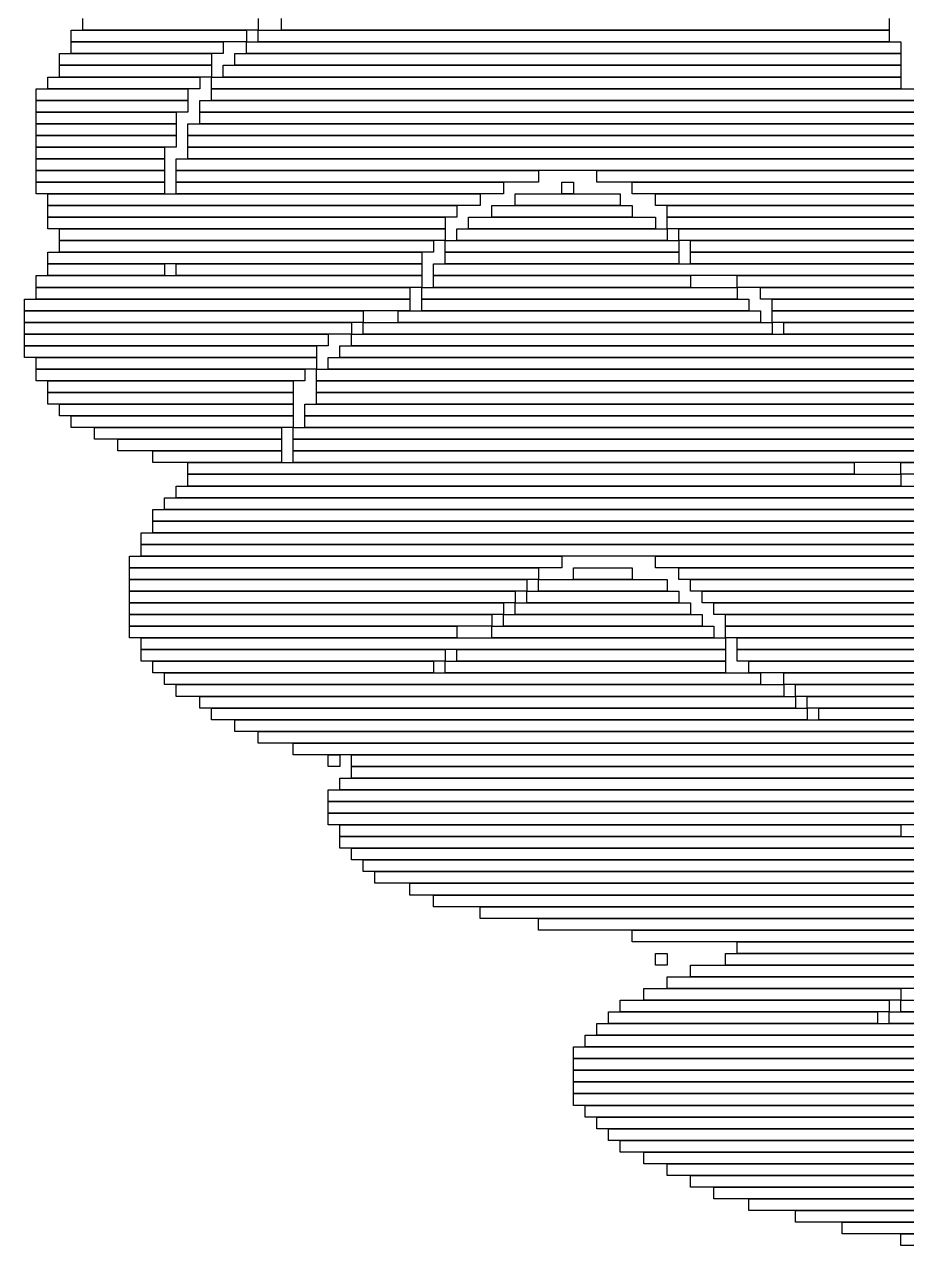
# Model space of a CAD drawing. Extents: x 294 to 729, y 311 to 714.
# Drawn here: x 304 to 379.5, y 348 to 452.5 of the extents above; entities that cross this region are included whole.
import ezdxf

# ---------------------------------------------------------------- set-up
doc = ezdxf.new("R2010")
doc.units = 0

msp = doc.modelspace()

# ---------------------------------------------------------------- linework, layer by layer
for p, q in [((309, 452), (309, 453)), ((324, 453), (324, 452)), ((326, 452), (326, 453)), ((378, 453), (378, 452)), ((308, 452), (323, 452)), ((308, 451), (308, 452)), ((324, 452), (309, 452)), ((323, 452), (323, 451)), ((324, 452), (378, 452)), ((324, 451), (324, 452)), ((378, 452), (326, 452)), ((378, 452), (378, 451)), ((323, 451), (308, 451)), ((308, 451), (321, 451)), ((308, 450), (308, 451)), ((321, 451), (321, 450)), ((323, 451), (379, 451)), ((323, 450), (323, 451)), ((378, 451), (324, 451)), ((379, 451), (379, 450)), ((307, 450), (320, 450)), ((307, 449), (307, 450)), ((321, 450), (308, 450)), ((320, 450), (320, 449)), ((322, 450), (379, 450)), ((322, 449), (322, 450)), ((379, 450), (323, 450)), ((379, 450), (379, 449)), ((320, 449), (307, 449)), ((307, 449), (320, 449)), ((307, 448), (307, 449)), ((320, 449), (320, 448)), ((321, 449), (379, 449)), ((321, 448), (321, 449)), ((379, 449), (322, 449)), ((379, 449), (379, 448)), ((306, 448), (319, 448)), ((306, 447), (306, 448)), ((320, 448), (307, 448)), ((319, 448), (319, 447)), ((320, 448), (379, 448)), ((320, 447), (320, 448)), ((379, 448), (321, 448)), ((379, 448), (379, 447)), ((305, 447), (318, 447)), ((305, 446), (305, 447)), ((319, 447), (306, 447)), ((318, 447), (318, 446)), ((379, 447), (320, 447)), ((320, 447), (381, 447)), ((320, 446), (320, 447)), ((318, 446), (305, 446)), ((305, 446), (318, 446)), ((305, 445), (305, 446)), ((318, 446), (318, 445)), ((319, 446), (384, 446)), ((319, 445), (319, 446)), ((381, 446), (320, 446)), ((318, 445), (305, 445)), ((305, 445), (317, 445)), ((305, 444), (305, 445)), ((317, 445), (317, 444)), ((384, 445), (319, 445)), ((319, 445), (385, 445)), ((319, 444), (319, 445)), ((317, 444), (305, 444)), ((305, 444), (317, 444)), ((305, 443), (305, 444)), ((317, 444), (317, 443)), ((318, 444), (387, 444)), ((318, 443), (318, 444)), ((385, 444), (319, 444)), ((317, 443), (305, 443)), ((305, 443), (317, 443)), ((305, 442), (305, 443)), ((317, 443), (317, 442)), ((387, 443), (318, 443)), ((318, 443), (388, 443)), ((318, 442), (318, 443)), ((317, 442), (305, 442)), ((305, 442), (316, 442)), ((305, 441), (305, 442)), ((316, 441), (305, 441)), ((305, 441), (316, 441)), ((305, 440), (305, 441)), ((316, 442), (316, 441)), ((316, 441), (316, 440)), ((317, 441), (389, 441)), ((317, 440), (317, 441)), ((388, 442), (318, 442)), ((318, 442), (388, 442)), ((318, 441), (318, 442)), ((388, 441), (318, 441)), ((316, 440), (305, 440)), ((305, 440), (316, 440)), ((305, 439), (305, 440)), ((316, 440), (316, 439)), ((389, 440), (317, 440)), ((317, 440), (348, 440)), ((317, 439), (317, 440)), ((348, 440), (348, 439)), ((353, 440), (390, 440)), ((353, 439), (353, 440)), ((316, 439), (305, 439)), ((305, 439), (316, 439)), ((305, 438), (305, 439)), ((316, 439), (316, 438)), ((348, 439), (317, 439)), ((317, 439), (345, 439)), ((317, 438), (317, 439)), ((345, 439), (345, 438)), ((350, 439), (351, 439)), ((350, 438), (350, 439)), ((351, 439), (351, 438)), ((390, 439), (353, 439)), ((356, 439), (390, 439)), ((356, 438), (356, 439)), ((316, 438), (305, 438)), ((306, 438), (343, 438)), ((306, 437), (306, 438)), ((345, 438), (317, 438)), ((343, 438), (343, 437)), ((346, 438), (355, 438)), ((346, 437), (346, 438)), ((351, 438), (350, 438)), ((355, 438), (355, 437)), ((390, 438), (356, 438)), ((358, 438), (390, 438)), ((358, 437), (358, 438)), ((343, 437), (306, 437)), ((306, 437), (341, 437)), ((306, 436), (306, 437)), ((341, 437), (341, 436)), ((344, 437), (356, 437)), ((344, 436), (344, 437)), ((355, 437), (346, 437)), ((356, 437), (356, 436)), ((390, 437), (358, 437)), ((359, 437), (391, 437)), ((359, 436), (359, 437)), ((341, 436), (306, 436)), ((306, 436), (340, 436)), ((306, 435), (306, 436)), ((340, 436), (340, 435)), ((342, 436), (358, 436)), ((342, 435), (342, 436)), ((356, 436), (344, 436)), ((358, 436), (358, 435)), ((391, 436), (359, 436)), ((359, 436), (391, 436)), ((359, 435), (359, 436)), ((340, 435), (306, 435)), ((307, 435), (340, 435)), ((307, 434), (307, 435)), ((340, 435), (340, 434)), ((341, 435), (359, 435)), ((341, 434), (341, 435)), ((358, 435), (342, 435)), ((391, 435), (359, 435)), ((359, 435), (359, 434)), ((360, 435), (392, 435)), ((360, 434), (360, 435)), ((340, 434), (307, 434)), ((307, 434), (339, 434)), ((307, 433), (307, 434)), ((339, 434), (339, 433)), ((340, 434), (360, 434)), ((340, 433), (340, 434)), ((359, 434), (341, 434)), ((392, 434), (360, 434)), ((360, 434), (360, 433)), ((361, 434), (392, 434)), ((361, 433), (361, 434)), ((306, 433), (338, 433)), ((306, 432), (306, 433)), ((339, 433), (307, 433)), ((338, 433), (338, 432)), ((360, 433), (340, 433)), ((340, 433), (360, 433)), ((340, 432), (340, 433)), ((360, 433), (360, 432)), ((392, 433), (361, 433)), ((361, 433), (392, 433)), ((361, 432), (361, 433)), ((338, 432), (306, 432)), ((306, 432), (316, 432)), ((306, 431), (306, 432)), ((316, 432), (316, 431)), ((317, 432), (338, 432)), ((317, 431), (317, 432)), ((338, 432), (338, 431)), ((339, 432), (393, 432)), ((339, 431), (339, 432)), ((360, 432), (340, 432)), ((392, 432), (361, 432)), ((305, 431), (338, 431)), ((305, 430), (305, 431)), ((316, 431), (306, 431)), ((338, 431), (317, 431)), ((338, 431), (338, 430)), ((393, 431), (339, 431)), ((339, 431), (361, 431)), ((339, 430), (339, 431)), ((361, 431), (361, 430)), ((365, 431), (393, 431)), ((365, 430), (365, 431)), ((338, 430), (305, 430)), ((305, 430), (337, 430)), ((305, 429), (305, 430)), ((337, 430), (337, 429)), ((338, 430), (365, 430)), ((338, 429), (338, 430)), ((361, 430), (339, 430)), ((393, 430), (365, 430)), ((365, 430), (365, 429)), ((367, 430), (393, 430)), ((367, 429), (367, 430)), ((304, 429), (337, 429)), ((304, 428), (304, 429)), ((337, 429), (305, 429)), ((337, 429), (337, 428)), ((365, 429), (338, 429)), ((338, 429), (366, 429)), ((338, 428), (338, 429)), ((366, 429), (366, 428)), ((393, 429), (367, 429)), ((368, 429), (393, 429)), ((368, 428), (368, 429)), ((337, 428), (304, 428)), ((304, 428), (333, 428)), ((304, 427), (304, 428)), ((333, 428), (333, 427)), ((336, 428), (367, 428)), ((336, 427), (336, 428)), ((366, 428), (338, 428)), ((367, 428), (367, 427)), ((393, 428), (368, 428)), ((368, 428), (393, 428)), ((368, 427), (368, 428)), ((333, 427), (304, 427)), ((304, 427), (332, 427)), ((304, 426), (304, 427)), ((332, 427), (332, 426)), ((333, 427), (368, 427)), ((333, 426), (333, 427)), ((367, 427), (336, 427)), ((393, 427), (368, 427)), ((368, 427), (368, 426)), ((369, 427), (392, 427)), ((369, 426), (369, 427)), ((332, 426), (304, 426)), ((304, 426), (330, 426)), ((304, 425), (304, 426)), ((330, 426), (330, 425)), ((332, 426), (397, 426)), ((332, 425), (332, 426)), ((368, 426), (333, 426)), ((392, 426), (369, 426)), ((330, 425), (304, 425)), ((304, 425), (329, 425)), ((304, 424), (304, 425)), ((329, 425), (329, 424)), ((331, 425), (399, 425)), ((331, 424), (331, 425)), ((397, 425), (332, 425)), ((329, 424), (304, 424)), ((305, 424), (329, 424)), ((305, 423), (305, 424)), ((329, 424), (329, 423)), ((330, 424), (401, 424)), ((330, 423), (330, 424)), ((399, 424), (331, 424)), ((329, 423), (305, 423)), ((305, 423), (328, 423)), ((305, 422), (305, 423)), ((328, 423), (328, 422)), ((329, 423), (403, 423)), ((329, 422), (329, 423)), ((401, 423), (330, 423)), ((328, 422), (305, 422)), ((306, 422), (327, 422)), ((306, 421), (306, 422)), ((327, 422), (327, 421)), ((403, 422), (329, 422)), ((329, 422), (404, 422)), ((329, 421), (329, 422)), ((327, 421), (306, 421)), ((306, 421), (327, 421)), ((306, 420), (306, 421)), ((327, 421), (327, 420)), ((404, 421), (329, 421)), ((329, 421), (405, 421)), ((329, 420), (329, 421)), ((327, 420), (306, 420)), ((307, 420), (327, 420)), ((307, 419), (307, 420)), ((327, 420), (327, 419)), ((328, 420), (406, 420)), ((328, 419), (328, 420)), ((405, 420), (329, 420)), ((327, 419), (307, 419)), ((308, 419), (327, 419)), ((308, 418), (308, 419)), ((327, 418), (308, 418)), ((310, 418), (326, 418)), ((310, 417), (310, 418)), ((326, 418), (326, 417)), ((327, 419), (327, 418)), ((327, 418), (407, 418)), ((327, 417), (327, 418)), ((406, 419), (328, 419)), ((328, 419), (406, 419)), ((328, 418), (328, 419)), ((406, 418), (328, 418)), ((326, 417), (310, 417)), ((312, 417), (326, 417)), ((312, 416), (312, 417)), ((326, 417), (326, 416)), ((407, 417), (327, 417)), ((327, 417), (407, 417)), ((327, 416), (327, 417)), ((326, 416), (312, 416)), ((315, 416), (326, 416)), ((315, 415), (315, 416)), ((326, 416), (326, 415)), ((407, 416), (327, 416)), ((327, 416), (408, 416)), ((327, 415), (327, 416)), ((326, 415), (315, 415)), ((318, 415), (375, 415)), ((318, 414), (318, 415)), ((408, 415), (327, 415)), ((375, 415), (375, 414)), ((379, 415), (408, 415)), ((379, 414), (379, 415)), ((375, 414), (318, 414)), ((318, 414), (379, 414)), ((318, 413), (318, 414)), ((408, 414), (379, 414)), ((379, 414), (379, 413)), ((317, 413), (381, 413)), ((317, 412), (317, 413)), ((379, 413), (318, 413)), ((316, 412), (383, 412)), ((316, 411), (316, 412)), ((381, 412), (317, 412)), ((315, 411), (384, 411)), ((315, 410), (315, 411)), ((383, 411), (316, 411)), ((384, 410), (315, 410)), ((315, 410), (385, 410)), ((315, 409), (315, 410)), ((314, 409), (386, 409)), ((314, 408), (314, 409)), ((385, 409), (315, 409)), ((386, 408), (314, 408)), ((314, 408), (425, 408)), ((314, 407), (314, 408)), ((313, 407), (350, 407)), ((313, 406), (313, 407)), ((425, 407), (314, 407)), ((350, 407), (350, 406)), ((358, 407), (387, 407)), ((358, 406), (358, 407)), ((350, 406), (313, 406)), ((313, 406), (348, 406)), ((313, 405), (313, 406)), ((348, 406), (348, 405)), ((351, 406), (356, 406)), ((351, 405), (351, 406)), ((356, 406), (356, 405)), ((387, 406), (358, 406)), ((360, 406), (387, 406)), ((360, 405), (360, 406)), ((348, 405), (313, 405)), ((313, 405), (347, 405)), ((313, 404), (313, 405)), ((347, 405), (347, 404)), ((348, 405), (359, 405)), ((348, 404), (348, 405)), ((356, 405), (351, 405)), ((359, 405), (359, 404)), ((387, 405), (360, 405)), ((361, 405), (387, 405)), ((361, 404), (361, 405)), ((347, 404), (313, 404)), ((313, 404), (346, 404)), ((313, 403), (313, 404)), ((346, 404), (346, 403)), ((347, 404), (360, 404)), ((347, 403), (347, 404)), ((359, 404), (348, 404)), ((360, 404), (360, 403)), ((387, 404), (361, 404)), ((362, 404), (393, 404)), ((362, 403), (362, 404)), ((346, 403), (313, 403)), ((313, 403), (345, 403)), ((313, 402), (313, 403)), ((345, 403), (345, 402)), ((346, 403), (361, 403)), ((346, 402), (346, 403)), ((360, 403), (347, 403)), ((361, 403), (361, 402)), ((393, 403), (362, 403)), ((363, 403), (394, 403)), ((363, 402), (363, 403)), ((345, 402), (313, 402)), ((313, 402), (344, 402)), ((313, 401), (313, 402)), ((344, 402), (344, 401)), ((345, 402), (362, 402)), ((345, 401), (345, 402)), ((361, 402), (346, 402)), ((362, 402), (362, 401)), ((394, 402), (363, 402)), ((364, 402), (395, 402)), ((364, 401), (364, 402)), ((344, 401), (313, 401)), ((313, 401), (341, 401)), ((313, 400), (313, 401)), ((341, 401), (341, 400)), ((344, 401), (363, 401)), ((344, 400), (344, 401)), ((362, 401), (345, 401)), ((363, 401), (363, 400)), ((395, 401), (364, 401)), ((364, 401), (396, 401)), ((364, 400), (364, 401)), ((341, 400), (313, 400)), ((314, 400), (364, 400)), ((314, 399), (314, 400)), ((363, 400), (344, 400)), ((396, 400), (364, 400)), ((364, 400), (364, 399)), ((365, 400), (397, 400)), ((365, 399), (365, 400)), ((364, 399), (314, 399)), ((314, 399), (340, 399)), ((314, 398), (314, 399)), ((340, 399), (340, 398)), ((341, 399), (364, 399)), ((341, 398), (341, 399)), ((364, 399), (364, 398)), ((397, 399), (365, 399)), ((365, 399), (397, 399)), ((365, 398), (365, 399)), ((340, 398), (314, 398)), ((315, 398), (339, 398)), ((315, 397), (315, 398)), ((339, 398), (339, 397)), ((340, 398), (364, 398)), ((340, 397), (340, 398)), ((364, 398), (341, 398)), ((364, 398), (364, 397)), ((397, 398), (365, 398)), ((366, 398), (398, 398)), ((366, 397), (366, 398)), ((339, 397), (315, 397)), ((316, 397), (367, 397)), ((316, 396), (316, 397)), ((364, 397), (340, 397)), ((398, 397), (366, 397)), ((367, 397), (367, 396)), ((369, 397), (398, 397)), ((369, 396), (369, 397)), ((367, 396), (316, 396)), ((317, 396), (369, 396)), ((317, 395), (317, 396)), ((398, 396), (369, 396)), ((369, 396), (369, 395)), ((370, 396), (398, 396)), ((370, 395), (370, 396)), ((369, 395), (317, 395)), ((319, 395), (370, 395)), ((319, 394), (319, 395)), ((370, 394), (319, 394)), ((320, 394), (371, 394)), ((320, 393), (320, 394)), ((398, 395), (370, 395)), ((370, 395), (370, 394)), ((371, 395), (398, 395)), ((371, 394), (371, 395)), ((398, 394), (371, 394)), ((371, 394), (371, 393)), ((372, 394), (404, 394)), ((372, 393), (372, 394)), ((371, 393), (320, 393)), ((322, 393), (406, 393)), ((322, 392), (322, 393)), ((404, 393), (372, 393)), ((406, 392), (322, 392)), ((324, 392), (512, 392)), ((324, 391), (324, 392)), ((512, 391), (324, 391)), ((327, 391), (407, 391)), ((327, 390), (327, 391)), ((407, 390), (327, 390)), ((330, 390), (331, 390)), ((330, 389), (330, 390)), ((331, 390), (331, 389)), ((332, 390), (455, 390)), ((332, 389), (332, 390)), ((331, 389), (330, 389)), ((455, 389), (332, 389)), ((332, 389), (408, 389)), ((332, 388), (332, 389)), ((331, 388), (451, 388)), ((331, 387), (331, 388)), ((408, 388), (332, 388)), ((330, 387), (445, 387)), ((330, 386), (330, 387)), ((451, 387), (331, 387)), ((445, 386), (330, 386)), ((330, 386), (437, 386)), ((330, 385), (330, 386)), ((437, 385), (330, 385)), ((330, 385), (382, 385)), ((330, 384), (330, 385)), ((382, 384), (330, 384)), ((331, 384), (379, 384)), ((331, 383), (331, 384)), ((379, 384), (379, 383)), ((379, 383), (331, 383)), ((331, 383), (389, 383)), ((331, 382), (331, 383)), ((389, 382), (331, 382)), ((332, 382), (451, 382)), ((332, 381), (332, 382)), ((451, 381), (332, 381)), ((333, 381), (415, 381)), ((333, 380), (333, 381)), ((415, 380), (333, 380)), ((334, 380), (417, 380)), ((334, 379), (334, 380)), ((417, 379), (334, 379)), ((337, 379), (417, 379)), ((337, 378), (337, 379)), ((417, 378), (337, 378)), ((339, 378), (416, 378)), ((339, 377), (339, 378)), ((416, 377), (339, 377)), ((343, 377), (413, 377)), ((343, 376), (343, 377)), ((413, 376), (343, 376)), ((348, 376), (404, 376)), ((348, 375), (348, 376)), ((404, 375), (348, 375)), ((356, 375), (412, 375)), ((356, 374), (356, 375)), ((412, 374), (356, 374)), ((365, 374), (441, 374)), ((365, 373), (365, 374)), ((358, 373), (359, 373)), ((358, 372), (358, 373)), ((359, 373), (359, 372)), ((364, 373), (439, 373)), ((364, 372), (364, 373)), ((441, 373), (365, 373)), ((359, 372), (358, 372)), ((359, 371), (381, 371)), ((359, 370), (359, 371)), ((361, 372), (384, 372)), ((361, 371), (361, 372)), ((384, 371), (361, 371)), ((439, 372), (364, 372)), ((357, 370), (379, 370)), ((357, 369), (357, 370)), ((381, 370), (359, 370)), ((379, 370), (379, 369)), ((355, 369), (378, 369)), ((355, 368), (355, 369)), ((379, 369), (357, 369)), ((378, 369), (378, 368)), ((379, 369), (394, 369)), ((379, 368), (379, 369)), ((354, 368), (377, 368)), ((354, 367), (354, 368)), ((378, 368), (355, 368)), ((377, 368), (377, 367)), ((378, 368), (396, 368)), ((378, 367), (378, 368)), ((394, 368), (379, 368)), ((353, 367), (397, 367)), ((353, 366), (353, 367)), ((377, 367), (354, 367)), ((396, 367), (378, 367)), ((352, 366), (397, 366)), ((352, 365), (352, 366)), ((397, 366), (353, 366)), ((351, 365), (398, 365)), ((351, 364), (351, 365)), ((397, 365), (352, 365)), ((398, 364), (351, 364)), ((351, 364), (398, 364)), ((351, 363), (351, 364)), ((398, 363), (351, 363)), ((351, 363), (398, 363)), ((351, 362), (351, 363)), ((398, 362), (351, 362)), ((351, 362), (404, 362)), ((351, 361), (351, 362)), ((404, 361), (351, 361)), ((351, 361), (405, 361)), ((351, 360), (351, 361)), ((405, 360), (351, 360)), ((352, 360), (406, 360)), ((352, 359), (352, 360)), ((406, 359), (352, 359)), ((353, 359), (407, 359)), ((353, 358), (353, 359)), ((407, 358), (353, 358)), ((354, 358), (408, 358)), ((354, 357), (354, 358)), ((408, 357), (354, 357)), ((355, 357), (408, 357)), ((355, 356), (355, 357)), ((408, 356), (355, 356)), ((357, 356), (423, 356)), ((357, 355), (357, 356)), ((423, 355), (357, 355)), ((359, 355), (419, 355)), ((359, 354), (359, 355)), ((419, 354), (359, 354)), ((361, 354), (418, 354)), ((361, 353), (361, 354)), ((418, 353), (361, 353)), ((363, 353), (416, 353)), ((363, 352), (363, 353)), ((416, 352), (363, 352)), ((366, 352), (415, 352)), ((366, 351), (366, 352)), ((415, 351), (366, 351)), ((370, 351), (414, 351)), ((370, 350), (370, 351)), ((414, 350), (370, 350)), ((374, 350), (437, 350)), ((374, 349), (374, 350)), ((437, 349), (374, 349)), ((379, 349), (413, 349)), ((379, 348), (379, 349)), ((413, 348), (379, 348))]:
    msp.add_line(p, q)

doc.saveas('drawing.dxf')
